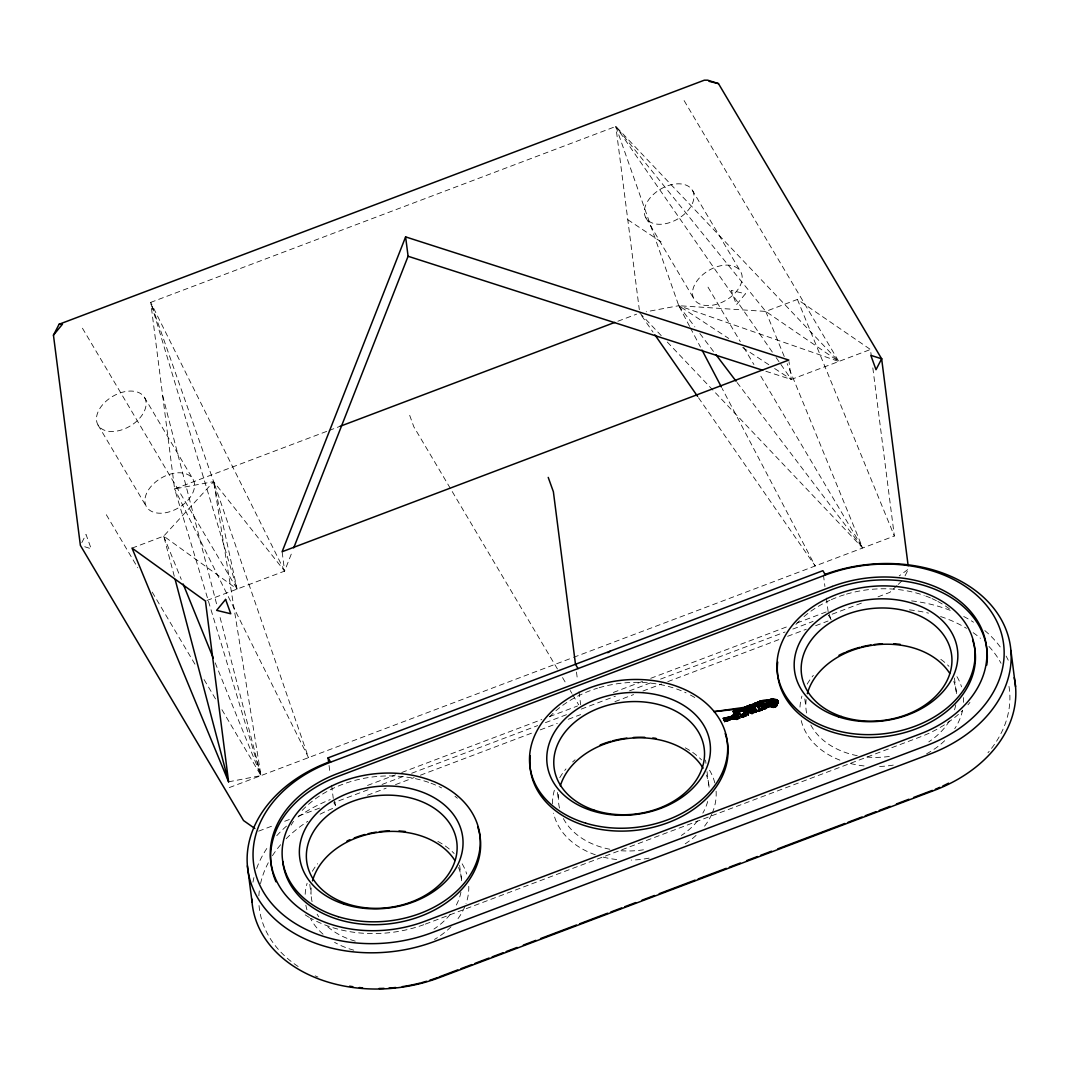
<?xml version="1.0" encoding="UTF-8"?>
<svg xmlns="http://www.w3.org/2000/svg" width="1069" height="1069" viewBox="0 0 1069 1069"><rect width="100%" height="100%" fill="white"/><g stroke="black" fill="none" stroke-linecap="round" stroke-linejoin="round"><path stroke-width="0.75" stroke-dasharray="5 3.75" d="M206.945 600.471L284.608 571.1L292.518 550.936M81.792 542.638L86.028 534.447L91.199 548.798L83.462 546.339M905.042 575.817L908.57 569.002L899.176 575.95M132.035 548.116L163.704 536.13L213.653 481.638L150.716 302.38L615.838 126.449L838.791 361.469L678.775 305.707L646.237 311.76M896.985 585.571L889.849 592.373L876.086 597.584M898.174 584.436L902.931 579.906M228.592 781.827L260.996 775.6L174.608 488.907L327.568 431.048M329.132 430.46L340.049 426.331M617.882 321.234L636.603 314.152M684.12 100.62L838.791 361.469L765.751 311.413L615.838 126.449L678.775 305.707L765.751 311.413L797.421 299.427L870.46 349.496L871.195 355.229M765.858 371.264L791.287 379.442L870.46 349.496M229.327 787.572L571.982 657.956M573.532 657.368L894.352 536.023L872.464 365.09M367.509 785.448L395.517 774.851M401.744 772.499L541.783 719.517M549.56 716.577L577.567 705.981M613.352 692.445L642.923 681.26M650.7 678.321L787.626 626.528M796.966 623L828.087 611.227M258.618 831.147L273.971 825.335M284.715 821.273L289.311 819.535M298.518 816.048L320.019 807.923M368.057 789.75L333.822 802.699L336.374 807.001L334.303 801.256M382.061 784.446L403.841 776.214M411.632 773.275L537.667 725.597M545.444 722.644L567.225 714.413M581.229 709.108L615.463 696.16M629.467 690.868L651.248 682.623M660.589 679.096L785.074 632.006M792.851 629.066L813.081 621.41M831.188 619.833L828.635 615.53L862.309 602.796M367.495 795.229L386.163 788.16M395.503 784.633L414.171 777.564M420.398 775.212L532.429 732.84M540.219 729.886L557.323 723.419M568.227 719.303L580.667 714.586M614.902 701.638L633.57 694.583M642.91 691.042L661.577 683.986M667.804 681.634L779.836 639.249M787.612 636.309L806.293 629.24M815.62 625.712L828.074 621.009M425.328 924.124L920.142 736.955A111.336 82.741 -7.3 0 0 962.407 710.671M284.608 571.1L150.716 302.38L174.608 488.907L213.653 481.638L284.608 571.1L282.122 551.724M689.625 326.406L678.775 305.707L728.777 338.472M742.674 347.585L769.065 364.876M774.624 368.511L791.287 379.442L789.016 361.683M627.784 219.706L661.377 242.035M174.3 576.285L163.704 536.13L237.104 589.072L213.653 481.638L308.5 757.627L174.608 488.907M639.73 312.976L661.564 335.987M667.31 342.053L862.696 547.996L787.158 363.647M678.775 305.707L694.85 326.887M699.874 333.515L714.961 353.371M737.062 382.502L862.696 547.996L759.859 374.578M772.326 352.089L615.838 126.449L639.315 309.703M776.121 357.554L779.916 363.032M780.864 364.395L791.287 379.442M641.627 315.702L653.012 332.112M698.538 397.762L815.193 565.969L722.176 388.515M692.458 190.376A27.019 17.211 -30.7 0 1 664.971 223.809A27.019 17.211 -30.7 0 1 650.032 197.992A27.019 17.211 -30.7 0 1 692.458 190.376L740.657 271.66A27.019 17.211 -30.7 0 1 713.17 305.093A27.019 17.211 -30.7 0 1 698.231 279.29A27.019 17.211 -30.7 0 1 740.657 271.66M708.012 287.147L740.309 341.612M743.703 347.345L753.912 364.542M645.85 217.742L694.048 299.026M557.43 668.98L413.81 426.758L408.639 412.42M562.535 677.586L566.784 684.748M570.178 690.48L571.888 693.353M572.73 694.783L578.676 704.818M144.596 397.615A27.019 17.211 -30.7 0 1 117.109 431.034A27.019 17.211 -30.7 0 1 102.183 405.231A27.019 17.211 -30.7 0 1 144.596 397.615L193.048 479.326A27.019 17.211 -30.7 0 1 165.561 512.746A27.019 17.211 -30.7 0 1 150.622 486.943A27.019 17.211 -30.7 0 1 193.048 479.326M82.433 328.21L237.104 589.072L150.716 302.38M97.987 424.981L146.44 506.679M106.325 514.737L137.767 567.773M152.212 592.132L196.415 666.668M204.059 679.563L216.807 701.064M221.911 709.669L260.996 775.6L213.653 481.638M690.4 327.889L700.476 347.104M797.421 299.427L894.352 536.023M765.751 311.413L784.646 357.5M163.704 536.13L181.276 579.398M215.176 662.82L260.996 775.6L219.158 613.913M829.116 614.087L830.666 618.39M162.662 395.65L217.06 605.829M954.43 678.027L956.541 694.489A75.658 56.229 -7.3 0 0 953.789 681.434M823.451 575.002L824.921 586.52M826.404 598.052L828.635 615.53M804.81 698.885L805.866 707.117M705.553 760.086L705.968 763.373M707.023 771.604L709.135 788.08A75.658 56.229 -7.3 0 0 706.382 775.025M576.485 672.067L577.541 680.258M578.997 691.71L580.681 704.805M557.403 792.463L558.459 800.694M459.617 865.195L461.728 881.658A75.658 56.229 -7.3 0 0 458.414 867.2M329.052 765.457L330.107 773.689M331.59 785.221L333.274 798.396M309.783 884.397L311.052 894.285M252.965 882.179A135.108 100.406 -7.3 0 1 253.914 877.582M256.64 868.496A135.108 100.406 -7.3 0 1 268.867 845.499M276.737 835.744A135.108 100.406 -7.3 0 1 288.389 824.453M298.024 816.97A135.108 100.406 -7.3 0 1 330.227 799.585M317.987 977.066A128.627 95.595 -7.3 0 1 315.208 975.85M298.157 966.51A128.627 95.595 -7.3 0 1 258.885 903.452M258.872 895.849A128.627 95.595 -7.3 0 1 259.446 889.742M260.529 883.649A128.627 95.595 -7.3 0 1 268.292 862.75M272.421 855.721A128.627 95.595 -7.3 0 1 280.733 844.617M286.118 838.777A128.627 95.595 -7.3 0 1 307.832 821.299M320.125 814.204A128.627 95.595 -7.3 0 1 333.341 808.177M549.586 716.845A99.444 73.895 -7.3 0 1 597.531 688.169M599.081 687.714A99.444 73.895 -7.3 0 1 686.071 692.859M690.44 695.05A99.444 73.895 -7.3 0 1 695.972 698.271M969.957 702.413A111.336 82.741 -7.3 0 1 967.926 704.818M795.924 624.43A99.444 73.895 -7.3 0 1 800.387 619.86M804.008 616.599A99.444 73.895 -7.3 0 1 829.905 600.284M831.348 599.629A99.444 73.895 -7.3 0 1 844.938 594.591M846.488 594.123A99.444 73.895 -7.3 0 1 924.217 595.473M925.794 596.048A99.444 73.895 -7.3 0 1 930.458 597.918M931.968 598.587A99.444 73.895 -7.3 0 1 936.404 600.725M937.847 601.473A99.444 73.895 -7.3 0 1 949.793 609.156M291.142 825.121A99.444 73.895 -7.3 0 1 293.507 821.313M302.18 810.436A99.444 73.895 -7.3 0 1 429.404 782.642M430.981 783.216A99.444 73.895 -7.3 0 1 441.604 787.893M454.98 796.325A99.444 73.895 -7.3 0 1 457.372 798.236M423.805 924.685A111.336 82.741 -7.3 0 1 310.838 918.298M309.422 917.483A111.336 82.741 -7.3 0 1 303.97 914.062M911.59 600.898A135.108 100.406 -7.3 0 1 950.207 610.346M963.73 616.492A135.108 100.406 -7.3 0 1 973.498 622.198M984.816 630.576A135.108 100.406 -7.3 0 1 1000.998 648.001M1006.089 656.072A135.108 100.406 -7.3 0 1 1008.241 660.228M1008.989 686.392A128.627 95.595 -7.3 0 1 987.956 752.763M909.412 609.864A128.627 95.595 -7.3 0 1 928.493 613.125M940.613 616.546A128.627 95.595 -7.3 0 1 966.51 628.331M973.151 632.661A128.627 95.595 -7.3 0 1 980.5 638.34M988.945 646.438A128.627 95.595 -7.3 0 1 1001.065 663.288M460.953 892.107A75.658 56.229 -7.3 0 1 455.447 906.686M450.089 914.543A75.658 56.229 -7.3 0 1 433.961 929.055M355.242 941.134A75.658 56.229 -7.3 0 1 327.274 926.355M318.776 916.788A75.658 56.229 -7.3 0 1 317.119 914.169M312.068 901.635A75.658 56.229 -7.3 0 1 311.346 886.816M468.783 886.335A82.153 61.053 -7.3 0 1 466.017 903.612M464.828 906.686A82.153 61.053 -7.3 0 1 456.329 920.837M451.024 926.756A82.153 61.053 -7.3 0 1 434.495 939.437M353.786 950.181A82.153 61.053 -7.3 0 1 334.584 942.35M323.038 934.186A82.153 61.053 -7.3 0 1 310.544 918.605M306.95 909.786A82.153 61.053 -7.3 0 1 305.854 905.216M305.173 894.272A82.153 61.053 -7.3 0 1 307.11 883.275M312.362 871.275A82.153 61.053 -7.3 0 1 317.573 863.699M437.862 841.41A82.153 61.053 -7.3 0 1 454.151 853.49M462.155 863.832A82.153 61.053 -7.3 0 1 466.712 874.014M963.516 697.616A82.153 61.053 -7.3 0 1 963.57 702.32M962.581 710.19A82.153 61.053 -7.3 0 1 954.737 728.684M944.675 740.71A82.153 61.053 -7.3 0 1 926.609 753.805M893.283 765.11A82.153 61.053 -7.3 0 1 878.638 766.513M864.073 765.938A82.153 61.053 -7.3 0 1 848.586 763.012M839.887 760.139A82.153 61.053 -7.3 0 1 800.668 718.047M799.973 707.103A82.153 61.053 -7.3 0 1 801.924 696.106M807.175 684.107A82.153 61.053 -7.3 0 1 813.362 675.327M940.827 659.332A82.153 61.053 -7.3 0 1 948.965 666.321M956.969 676.664A82.153 61.053 -7.3 0 1 961.525 686.846M716.11 791.194A82.153 61.053 -7.3 0 1 712.235 813.108M711.66 814.431A82.153 61.053 -7.3 0 1 703.723 827.259M696.079 835.41A82.153 61.053 -7.3 0 1 684.534 844.243M649.097 858.126A82.153 61.053 -7.3 0 1 631.231 860.091M616.679 859.516A82.153 61.053 -7.3 0 1 601.192 856.59M595.313 854.772A82.153 61.053 -7.3 0 1 553.568 813.162M552.499 803.835A82.153 61.053 -7.3 0 1 554.517 789.697M559.768 777.684A82.153 61.053 -7.3 0 1 565.969 768.905M572.623 761.956A82.153 61.053 -7.3 0 1 575.095 759.792M685.269 747.832A82.153 61.053 -7.3 0 1 701.558 759.899M709.562 770.241A82.153 61.053 -7.3 0 1 714.947 783.457M707.665 801.483A75.658 56.229 -7.3 0 1 702.854 813.095M697.496 820.965A75.658 56.229 -7.3 0 1 681.367 835.464M643.444 849.802A75.658 56.229 -7.3 0 1 618.804 850.55M609.838 849.254A75.658 56.229 -7.3 0 1 563.056 817.919M559.475 808.057A75.658 56.229 -7.3 0 1 559.234 790.258M955.753 704.939A75.658 56.229 -7.3 0 1 953.642 712.328M949.432 720.92A75.658 56.229 -7.3 0 1 928.774 741.886M889.328 756.451A75.658 56.229 -7.3 0 1 863.191 756.625M857.244 755.676A75.658 56.229 -7.3 0 1 810.462 724.328M806.574 713.01A75.658 56.229 -7.3 0 1 806.16 699.647M745.4 293.815L736.421 304.732L731.263 290.38L745.4 293.815"/><path stroke-width="1.5" d="M747.779 714.119L748.126 710.872L749.783 709.322L752.549 713.29L748.955 706.85L747.258 706.609L745.641 709.722L743.636 708.52L740.83 708.747L741.351 710.938L745.547 709.001L747.779 714.119L748.808 712.021L752.041 713.611L756.865 704.324L772.66 698.725L776.722 699.714L778.179 702.253L776.669 705.233L774.718 701.184L771.845 700.957L770.335 703.589L771.992 705.326L774.009 705.193L775.613 703.268L774.798 701.905L771.938 701.678C764.442 696.761 755.703 704.124 748.273 705.7L741.993 708.707L741.899 711.112L739.24 709.535L733.334 711.353L733.428 712.074L734.951 711.794L735.245 710.738L738.666 710.578L739.147 711.78L737.49 712.782L735.245 710.738L733.428 712.074L735.338 711.46L733.334 711.353L735.352 713.851L735.953 711.246L734.203 711.46M759.177 703.228L758.91 702.106C758.509 704.845 760.66 699.46 761.569 702.373L761.662 703.095L759.177 703.228L760.286 702.614L764.495 704.043L771.07 702.173L770.976 701.451L770.335 703.589L762.157 704.885L761.903 706.141L765.832 705.727L766.593 707.584L765.645 708.613L765.404 706.262L762.878 707.865L762.892 709.081L764.282 709.121L762.798 708.359L761.743 708.8L762.09 709.95L760.326 710.083L757.694 706.328L759.631 709.602L758.148 710.163L758.496 711.313L759.725 710.31L757.694 706.328L764.589 704.752L758.469 703.923L757.747 702.119L757.587 705.032L758.91 704.658L759.164 701.638L761.662 703.095L760.006 704.217L759.618 702.68L757.747 702.119L756.919 703.562L757.587 705.032L758.375 703.202L757.747 702.119L769.159 700.048L768.357 702.52L761.636 706.262L760.794 705.513L761.729 704.524L773.862 700.823L775.613 703.268L777.497 703.616L777.404 702.908L775.96 706.582L774.183 707.25L770.241 702.881L773.862 700.823M724.582 721.749C723.954 719.825 728.296 720.145 724.421 720.225L723.82 718.649L723.913 719.37L725.463 717.767L727.882 717.593L729.446 720.159L727.882 717.593L726.225 719.049L727.094 720.466L728.403 718.475L726.786 721.174L726.225 719.049L723.259 718.341L725.063 721.294L723.82 718.649L729.192 716.831L731.637 717.713L732.359 719.063L732.399 715.762C738.719 707.411 748.848 708.64 757.493 704.311L758.175 704.925L760.941 701.745L759.658 701.358L759.244 702.36M758.175 703.068L758.816 703.936L759.912 703.496L759.618 702.68L760.38 703.335L760.941 701.745L759.939 703.081L760.54 704.017L761.569 702.373L769.159 700.048L768.451 703.242L761.903 706.141L761.569 707.397L760.901 701.277L760.447 701.905M748.955 708.052L750.238 704.965L751.641 705.887L751.039 706.876L749.476 705.527L753.311 704.859L751.641 705.887L751.654 708.333L753.645 711.005L755.489 709.776L754.701 708.466C748.38 705.34 742.527 710.444 736.514 711.139L736.421 710.417L736.568 712.128L736.421 710.417L738.265 712.021L738.626 709.589L740.122 711.62L739.24 709.535L736.047 711.954L739.614 711.232L748.273 705.7L752.015 706.502L753.632 703.683L758.295 706.101L765.404 706.262L765.845 707.571L766.593 707.584L765.832 705.727L767.97 704.578L769.132 706.435L773.194 707.411L776.602 705.38M750.238 704.965L749.569 706.235L750.024 705.38L751.039 706.876L750.946 706.155C751.494 709.535 749.69 704.605 750.01 706.529L751.079 704.939L750.117 706.088L749.476 705.527L750.358 707.625L750.946 706.155L751.44 706.716C750.665 708.774 749.209 705.406 751.079 704.939L752.108 707.224L750.358 707.625L751.641 705.887L747.271 707.905C747.538 709.482 748.594 707.117 747.258 706.609L745.494 707.945L744.265 707.625L744.973 709.669L746.523 708.226L744.719 707.29L713.958 711.673L740.83 708.747L740.964 710.457L740.055 710.123M746.242 715.949L746.162 715.228L741.592 716.952L739.695 713.143L736.942 712.609L736.247 710.872L734.871 711.072L734.47 712.676L735.245 710.738L736.514 711.139M733.334 711.353L734.376 711.954C733.107 714.132 736.755 710.15 738.666 710.578L738.265 712.021L737.035 710.364L737.129 711.085M731.423 716.471L731.797 718.742L730.154 719.637L729.192 716.831L729.285 717.553L730.635 719.183L732.359 719.063M744.211 716.471L746.162 715.228L744.198 712.622L746.189 707.892L745.4 707.224L743.864 708.573L743.77 707.865L744.291 708.841M745.494 707.945L745.4 707.224L746.282 708.613L748.273 705.7L749.048 707.571L744.211 708.119M758.469 703.923L757.507 703.536L757.24 704.658L758.375 703.202L758.469 703.923C756.344 703.656 756.772 705.994 758.375 703.202L757.787 707.05L760.326 710.083L758.095 704.204L755.115 703.121L756.398 705.901L755.208 703.83M752.041 713.611L748.714 711.313L748.086 715.255L748.808 712.021L751.948 712.889L771.297 705.781L774.183 707.25L775.867 705.861M766.593 707.584L765.912 706.435L761.903 706.141L764.495 704.043L764.509 705.246L763.213 704.712L761.636 706.262L765.751 706.85L765.137 707.504L762.878 707.865L760.887 706.235M751.079 704.939L751.734 706.609L750.411 706.008L750.264 706.903L751.641 705.887M760.794 705.513L762.972 708.587L765.845 707.571L762.878 707.865L762.892 709.081L764.201 708.4M734.47 712.676L734.684 711.473L736.474 711.406L737.49 712.782L737.035 710.364M743.77 707.865L742.327 710.791L734.216 712.849L735.86 713.638L736.341 711.58M747.752 706.809L747.912 707.558C747.231 709.388 748.006 705.393 748.126 707.919L746.63 706.328M756.424 710.805L754.607 707.745L751.748 709.054L752.015 706.502L755.088 707.304L756.424 710.805L747.619 707.558L747.712 708.266M742.661 710.364L740.83 708.747L739.24 709.535L739.788 710.698L741.445 708.707L742.661 710.364L741.993 708.707L743.73 709.241L743.636 708.52L739.24 709.535L738.251 711.126L739.147 711.78L737.503 710.805L737.931 712.462L737.503 710.805M748.714 711.313L747.993 714.533L746.095 710.711L746.282 708.613M759.618 702.68L761.075 703.87L761.355 702.787L759.712 703.402L759.084 702.507L760.941 701.745M747.953 708.64L748.955 706.85L748.206 708.253L747.619 707.558M735.245 710.738L734.376 711.954M740.256 714.64L741.592 716.952L742.461 713.958L744.545 713.157L744.251 711.419L745.681 715.629L743.236 717.085L742.461 713.958L744.906 714.319L744.812 713.598L742.808 715.108L744.812 713.598M741.445 708.707L741.899 711.112L740.87 709.749L739.695 709.976L739.868 711.433L738.532 711.433L738.452 710.03L738.465 710.845M744.358 708.346L744.719 707.29L744.812 708.012M764.415 704.538L762.157 704.885L761.983 706.863L768.437 705.179L769.132 706.435L771.056 704.244L778.312 702.961L777.791 700.863L778.312 702.961L778.085 701.531M405.605 236.89L282.122 551.724L788.815 360.066L405.605 236.89L408.091 256.266L293.734 547.836M772.954 701.451L772.66 698.725L773.956 701.545L774.557 700.369L771.698 698.885L772.954 701.451L773.475 699.286L774.557 700.369L776.816 700.436L778.179 702.253L775.613 703.268M772.994 705.406L772.379 706.85L773.194 707.411L772.9 704.685L771.898 704.605L772.379 706.85L771.297 705.781L768.531 705.901L767.542 703.188L767.769 704.618L770.549 704.351L770.241 702.881L775.306 701.798L763.119 704.003L759.084 702.507M744.331 709.014L745.641 709.722L747.645 708.092M726.786 721.174L727.267 719.29L728.497 719.183L728.483 717.366L730.154 719.637M738.185 716.324L737.41 712.061L734.697 713.157C733.935 715.361 736.407 718.822 738.185 716.324L737.396 715.001L734.363 714.88L729.846 717.86L730.635 719.183L735.993 716.404L739.093 713.37L741.592 716.952L742.714 714.399L745.587 714.907L743.65 711.647L753.431 708.333M736.047 711.954L736.474 711.406L734.162 712.408L734.309 713.571L735.352 713.851L736.848 711.887L736.942 712.609M756.211 710.377L755.649 709.495L753.551 710.297L752.456 712.582L759.725 710.31L759.631 709.602M727.882 717.593L727.936 720.733L727.815 719.45L728.751 719.049L727.936 720.733L726.225 719.049L724.675 720.653L724.595 719.945L725.757 719.504L726.225 720.853L724.969 720.573M765.645 708.613L768.437 705.179L767.676 703.896M750.264 706.903L751.534 707.437L752.015 706.502M739.24 709.535L740.456 711.192L739.788 710.698L740.643 709.201L740.67 710.016M254.85 828.502L243.545 820.551L80.375 545.364L53.45 335.158L59.102 324.254L704.324 80.188L707.665 80.175L718.475 83.609L881.644 358.796L908.156 565.688M736.26 716.831L739.133 717.352L739.788 718.395L737.316 714.292L733.093 715.495L732.786 716.978L732.399 715.762L733.494 716.724L733.093 715.495L736.047 712.542L734.216 712.849L734.791 713.878M737.49 712.782L737.41 712.061L735.258 713.143L734.697 716.03L736.127 714.867M771.39 706.489L771.992 705.326L771.056 704.244M734.697 716.03L735.338 715.508M744.425 709.736L746.429 707.504M727.094 720.466L730.541 718.475L739.133 717.352L737.396 715.001L737.784 713.838L739.214 718.074L736.514 719.09L739.695 717.673L737.757 718.902M741.592 716.952L745.681 715.629L743.142 716.364M753.645 711.005L755.649 709.495M753.819 712.542L753.725 711.834L756.518 711.526L753.819 712.542L753.551 710.297M758.402 710.591L762.09 709.95L758.496 711.313L758.148 710.163M778.179 702.253L775.399 702.52L777.885 701.571L777.337 700.248L775.519 702.547L770.455 703.629L771.15 704.965L770.295 706.355L770.201 705.634L764.282 709.121L762.972 708.587M774.798 701.905L775.573 699.794L776.816 700.436L774.798 701.905L777.417 700.97L776.722 699.714L776.816 700.436M771.938 701.678L771.791 699.607L769.252 700.77L771.07 702.173L771.845 700.957L771.938 701.678L770.776 699.166L772.753 699.447M753.725 704.391L754.554 706.596L753.872 704.124L756.317 705.179L753.632 703.683L756.171 705.446L755.115 703.121L757.146 703.936L756.959 705.046L757.507 703.536M726.693 720.453L725.597 720.894L729.352 719.45L736.688 718.809L736.782 719.531M775.426 704.03L777.497 703.616L772.9 704.685L775.96 706.582M738.666 710.578L738.251 711.126L738.626 709.589L738.719 710.297M739.788 710.698L740.87 709.749M746.189 707.892L746.376 709.041L745.881 707.464L746.523 708.226M748.046 707.197L748.126 707.919L748.955 706.85L748.273 705.7M765.912 706.435L761.569 707.397L761.475 706.676M770.455 703.629L775.332 703.308L774.878 704.698L776.695 706.088L776.575 704.511M53.45 335.158L62.43 324.241L59.102 324.254M748.126 707.919L748.367 706.422L749.449 708.253L748.554 708.587M748.22 711.58L749.783 709.322L752.549 713.29L748.126 710.872L746.095 710.711L745.587 711.66M761.075 703.87L761.355 702.787L760.006 704.217L759.939 703.081L761.449 703.509L760.901 701.277M763.199 704.498L762.25 705.607L762.157 704.885M765.551 707.892L769.039 705.714M724.421 720.225L725.517 718.475L723.913 719.37M726.319 719.758L726.225 720.853M725.557 718.488L723.259 718.341M734.617 715.308L731.396 716.257L729.846 717.86M770.241 702.881L770.549 704.351L768.531 705.901L771.15 704.965M769.132 706.435L770.201 705.634M733.187 716.217L732.786 716.978L733.401 716.003L738.438 716.764L738.345 716.043L736.087 717.112M755.048 712.368L756.999 711.126M607.78 652.705L610.466 651.048M773.956 701.545L775.653 700.516L774.464 699.647L774.557 700.369M771.992 705.326L770.295 706.355L771.297 705.781M751.654 708.333L750.398 709.094L751.467 712.716L748.661 710.671L748.754 711.393M758.496 711.313L761.382 709.709M744.852 713.972L742.541 714.68L742.461 713.958M758.295 706.101L761.729 704.524L760.447 703.295M747.859 707.919L746.149 709.455M340.049 426.331L614.755 322.424M824.987 574.427A135.108 100.406 -7.3 0 1 1000.584 618.336A135.108 100.406 -7.3 0 1 929.683 754.153L434.869 941.321A135.108 100.406 -7.3 0 1 258.043 898.535A135.108 100.406 -7.3 0 1 328.637 762.157L328.089 757.854L822.889 570.686L825.442 574.988A128.627 95.595 -7.3 0 1 993.769 615.731A128.627 95.595 -7.3 0 1 926.582 745.547L431.769 932.716A128.627 95.595 -7.3 0 1 263.428 891.987A128.627 95.595 -7.3 0 1 330.628 762.157L825.442 574.988M739.093 713.37L739.187 714.079M738.345 716.043L732.265 718.341L730.915 716.711L729.753 717.152L730.074 718.916L739.214 718.074M750.478 709.816L751.467 712.716M738.091 715.602L735.993 716.404L736.341 717.553M755.395 709.068L753.298 709.856L755.743 710.217L754.607 707.745M768.063 705.286L770.549 704.351M771.898 704.605L775.332 703.308M745.587 714.907L742.982 716.644M761.997 709.228L760.233 709.362L761.836 709.509M439.065 976.959L457.799 969.877M460.926 968.701L471.857 964.572M474.97 963.383L489.014 958.065M492.141 956.889L503.071 952.76M506.185 951.57L517.115 947.441M523.356 945.076L535.85 940.359M540.526 938.582L576.432 925.006M579.558 923.83L607.646 913.193M610.773 912.017L621.704 907.888M624.817 906.699L635.748 902.57M641.988 900.205L654.482 895.488M659.159 893.711L695.064 880.134M698.177 878.959L726.279 868.322M729.405 867.146L740.323 863.017M746.576 860.652L757.493 856.51M760.62 855.334L771.551 851.205M777.791 848.839L844.911 823.451M848.038 822.275L862.082 816.957M865.195 815.781L876.126 811.638M879.252 810.462L890.17 806.333M896.423 803.968L908.904 799.238M913.594 797.474L932.315 790.392M742.567 709.642L744.879 708.961L744.973 709.669M761.569 707.397L765.404 706.262M741.899 711.112L741.258 710.23L740.122 711.62L740.042 710.912M728.403 718.475L726.225 719.049L727.895 720.172M761.903 706.141L770.335 703.589L768.357 702.52M770.428 702.119L774.718 701.184M735.018 713.504L735.766 712.916L735.86 713.638M743.73 709.241L741.993 708.707M731.477 716.978L731.797 718.742L729.753 717.152L731.704 718.034L730.635 719.183M328.637 762.157L330.628 762.157L328.089 757.854M753.966 704.845L755.021 704.859M734.938 713.05L735.953 713.09M726.132 720.145L724.595 719.945L725.063 721.294M709.041 81.324L718.475 83.609M724.328 719.504L725.838 720.212L725.757 719.504M408.091 256.266L762.678 370.235M770.869 699.874L769.921 699.554L771.07 702.173M748.46 707.865L749.449 708.253L749.356 707.531M748.661 710.671L751.373 712.007L749.783 709.322M764.589 704.752L763.119 704.003L763.293 705.206M762.878 707.865L764.282 709.121M744.345 712.128L743.65 711.647L744.639 713.878M749.449 708.253L748.38 706.783M753.311 704.859L755.489 709.776M770.522 702.841L769.186 700.917M745.494 710.938L747.699 713.411M715.963 354.694L736.06 381.179M654.909 334.851L697.589 396.385M738.158 710.404L738.759 711.299M776.949 704.391L776.856 703.669L776.669 705.233L773.929 704.471L775.119 706.97M757.827 702.841L758.91 704.658L758.095 704.204L758.175 704.925M731.797 718.742L730.915 716.711M578.035 668.579L575.483 664.277L553.381 491.74L548.223 477.402M702.026 350.071L721.401 387.031M755.102 708.56L755.436 709.362M228.592 781.827L132.035 548.116L205.435 601.045L228.592 781.827L175.156 579.492M183.16 584.021L213.292 658.183M741.899 709.135L742.327 710.791M733.093 715.495L733.494 716.724M754.554 706.596L753.872 704.124M731.396 716.257L731.637 717.713M1010.913 650.486L1015.55 686.712M768.918 701.758L768.999 702.467M765.137 707.504L764.175 708.627M761.743 708.8L762.09 709.95M760.286 702.614L760.54 704.017L759.939 703.081M759.658 701.358L759.752 702.079M755.088 707.304L754.701 708.466L751.908 708.76L752.001 709.482M751.534 707.437L751.173 705.66L750.024 705.38L750.01 706.529M745.547 709.001L745.641 709.722M742.714 714.399L742.808 715.108M741.258 710.23L741.351 710.938M740.83 708.747L740.924 709.469M740.363 709.575L740.456 710.297M738.171 711.313L738.265 712.021M737.316 714.292L737.396 715.001M736.434 718.368L736.514 719.09M735.258 713.143L735.352 713.851M734.871 711.072L734.777 712.195M728.751 719.049L728.844 719.771L728.483 717.366L728.577 718.074M725.463 717.767L725.61 719.196L724.982 718.208M247.407 865.837L252.043 902.062M734.309 713.571L734.162 712.408L736.006 712.141L736.14 713.264M774.009 705.193L774.183 707.25M736.247 710.872L736.26 711.687M764.495 704.043L764.509 705.246M725.21 733.601A99.444 73.895 -7.3 0 1 636.389 830.266A99.444 73.895 -7.3 0 1 530.291 755.636M972.616 640.024A99.444 73.895 -7.3 0 1 883.796 736.675A99.444 73.895 -7.3 0 1 777.697 662.045M986.767 665.105A111.336 82.741 -7.3 0 0 832.604 589.326L337.804 776.495A111.336 82.741 -7.3 0 0 272.448 871.476M477.803 827.192A99.444 73.895 -7.3 0 1 397.12 922.681A99.444 73.895 -7.3 0 1 282.764 861.467M276.002 881.805A111.336 82.741 -7.3 0 1 272.849 872.972M948.564 783.176A128.627 95.595 -7.3 0 1 942.805 785.996M939.851 787.318A128.627 95.595 -7.3 0 1 935.362 789.203M1014.214 677.666A135.108 100.406 -7.3 0 1 934.319 790.379L439.506 977.547A135.108 100.406 -7.3 0 1 251.843 899.029M312.522 880.869A75.658 56.229 -7.3 0 1 377.731 832.404A75.658 56.229 -7.3 0 1 454.859 860.451M346.971 841.076A82.153 61.053 -7.3 0 1 349.844 839.766M354.267 837.962A82.153 61.053 -7.3 0 1 365.037 834.488M368.19 833.7A82.153 61.053 -7.3 0 1 376.235 832.136M379.468 831.682A82.153 61.053 -7.3 0 1 389.263 830.894M399.004 830.987A82.153 61.053 -7.3 0 1 405.432 831.535M437.515 977.56A128.627 95.595 -7.3 0 1 429.765 980.26M426.611 981.248A128.627 95.595 -7.3 0 1 421.841 982.611M420.237 983.026A128.627 95.595 -7.3 0 1 402.278 986.647M395.664 987.489A128.627 95.595 -7.3 0 1 389.009 988.077M384.025 988.357A128.627 95.595 -7.3 0 1 379.041 988.478M362.551 987.85A128.627 95.595 -7.3 0 1 359.291 987.529M352.823 986.687A128.627 95.595 -7.3 0 1 349.63 986.179M600.177 744.959A82.153 61.053 -7.3 0 1 610.88 741.325M612.443 740.897A82.153 61.053 -7.3 0 1 626.875 738.104M633.396 737.476A82.153 61.053 -7.3 0 1 644.794 737.329M652.838 737.957A82.153 61.053 -7.3 0 1 655.992 738.372M838.951 655.31A82.153 61.053 -7.3 0 1 844.657 652.598M846.114 651.97A82.153 61.053 -7.3 0 1 859.85 647.32M861.414 646.919A82.153 61.053 -7.3 0 1 871.048 644.968M874.282 644.513A82.153 61.053 -7.3 0 1 882.433 643.805M893.818 643.819A82.153 61.053 -7.3 0 1 900.245 644.366M560.356 785.809A75.658 56.229 -7.3 0 1 627.115 738.559A75.658 56.229 -7.3 0 1 703.068 768.183M807.336 693.701A75.658 56.229 -7.3 0 1 872.545 645.235A75.658 56.229 -7.3 0 1 949.673 673.283M881.644 358.796L876.005 369.7L870.834 355.362L881.644 358.796M225.599 599.428L216.619 610.346L230.77 613.766L225.599 599.428M832.243 586.453L337.43 773.622A111.336 82.741 -7.3 0 0 279.263 886.001A111.336 82.741 -7.3 0 0 424.968 921.251L919.781 734.082A111.336 82.741 -7.3 0 0 977.935 621.717A111.336 82.741 -7.3 0 0 832.243 586.453M585.625 823.13A99.444 73.895 -7.3 0 0 727.414 742.688A99.444 73.895 -7.3 0 0 572.784 695.745A99.444 73.895 -7.3 0 0 585.625 823.13M833.032 729.539A99.444 73.895 -7.3 0 0 974.821 649.11A99.444 73.895 -7.3 0 0 820.19 602.168A99.444 73.895 -7.3 0 0 833.032 729.539M338.218 916.708A99.444 73.895 -7.3 0 0 480.008 836.279A99.444 73.895 -7.3 0 0 325.377 789.336A99.444 73.895 -7.3 0 0 338.218 916.708M343.617 904A82.153 61.053 -7.3 0 0 462.957 839.94A82.153 61.053 -7.3 0 0 337.016 798.369A82.153 61.053 -7.3 0 0 343.617 904M838.43 716.831A82.153 61.053 -7.3 0 0 957.771 652.771A82.153 61.053 -7.3 0 0 831.829 611.201A82.153 61.053 -7.3 0 0 838.43 716.831M346.423 903.612A75.658 56.229 -7.3 0 0 457.091 845.432A75.658 56.229 -7.3 0 0 341.733 806.186A75.658 56.229 -7.3 0 0 346.423 903.612M591.023 810.422A82.153 61.053 -7.3 0 0 710.364 746.362A82.153 61.053 -7.3 0 0 584.422 704.792A82.153 61.053 -7.3 0 0 591.023 810.422M593.829 810.021A75.658 56.229 -7.3 0 0 704.498 751.841A75.658 56.229 -7.3 0 0 589.139 712.609A75.658 56.229 -7.3 0 0 593.829 810.021M841.236 716.444A75.658 56.229 -7.3 0 0 951.904 658.263A75.658 56.229 -7.3 0 0 836.546 619.018A75.658 56.229 -7.3 0 0 841.236 716.444"/></g></svg>
